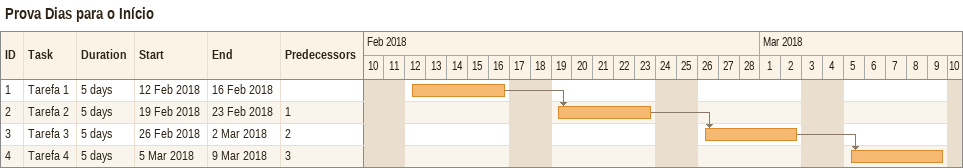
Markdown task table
Prova Dias para o Início

| ID | Task | Duration | Start | Finish | Predecessors |
|---|---|---|---|---|---|
| 1 | Tarefa 1 | 5d | 2018-02-12 | 2018-02-16 |  |
| 2 | Tarefa 2 | 5d | 2018-02-19 | 2018-02-23 | 1 |
| 3 | Tarefa 3 | 5d | 2018-02-26 | 2018-03-02 | 2 |
| 4 | Tarefa 4 | 5d | 2018-03-05 | 2018-03-09 | 3 |
